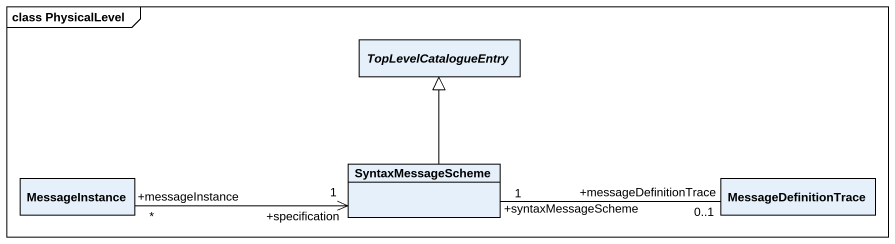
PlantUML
@startuml
mainframe class PhysicalLevel
hide circle
hide empty members
abstract class TopLevelCatalogueEntry
class SyntaxMessageScheme
class MessageInstance
class MessageDefinitionTrace
SyntaxMessageScheme -up-|> TopLevelCatalogueEntry
MessageInstance "*\n+messageInstance" -right-> "+specification\n1" SyntaxMessageScheme
MessageDefinitionTrace "+messageDefinitionTrace\n0..1" -left- "+syntaxMessageScheme\n1" SyntaxMessageScheme
@enduml
